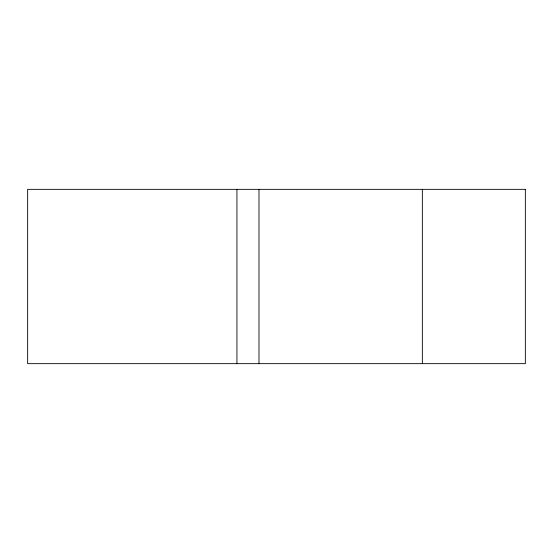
<?xml version="1.0" encoding="UTF-8"?>
<svg xmlns="http://www.w3.org/2000/svg" width="553" height="553" viewBox="0 0 553 553"><rect width="100%" height="100%" fill="white"/><g stroke="black" fill="none" stroke-linecap="round" stroke-linejoin="round"><path stroke-width="0.83" d="M422.347 189.347L422.347 363.653M258.984 189.347L258.984 363.653M236.933 189.347L236.933 363.653M525.35 189.347L27.65 189.347L27.65 363.653L525.35 363.653L525.35 189.347"/></g></svg>
